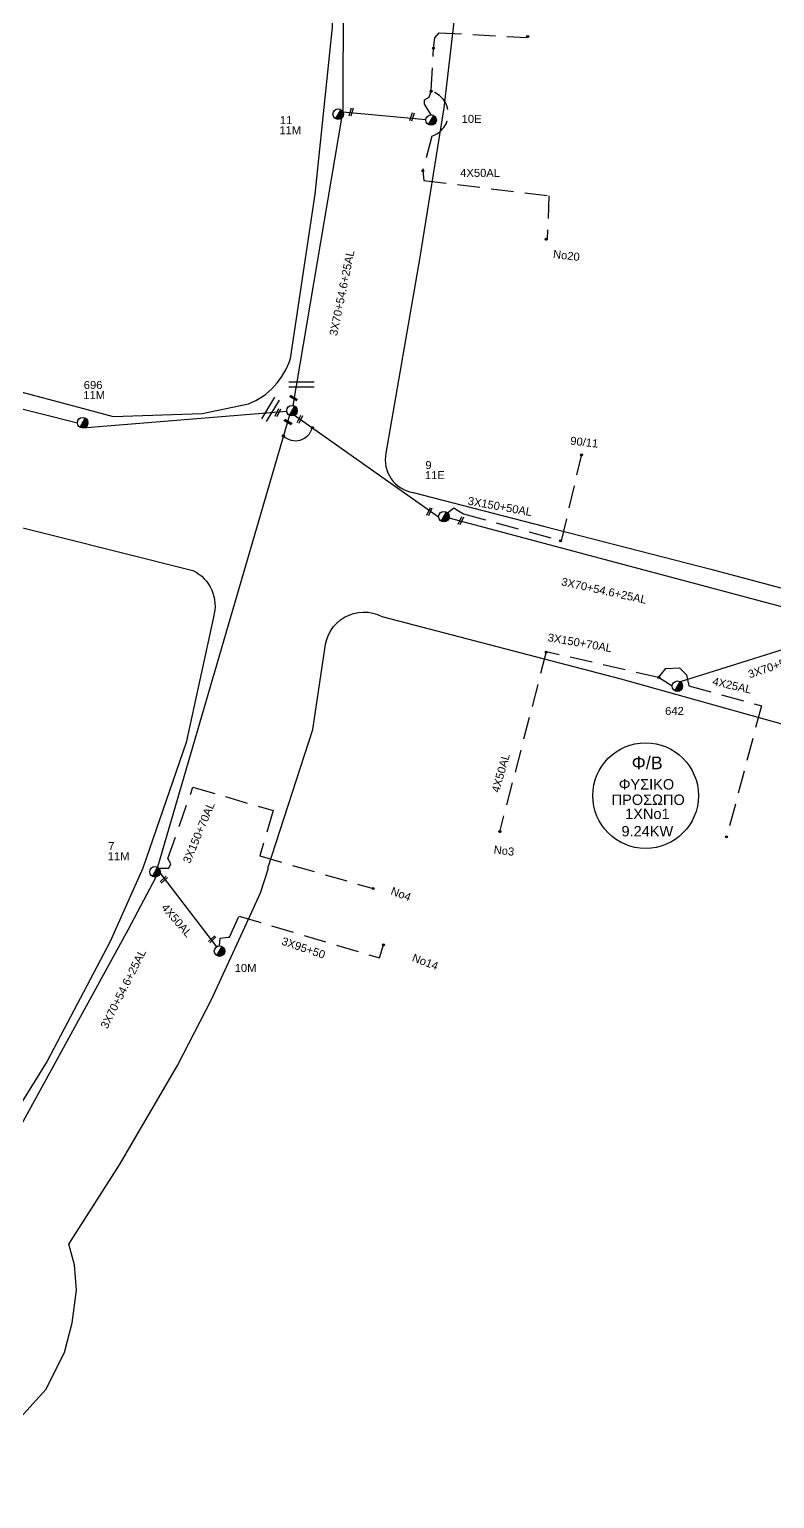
# Model space of a CAD drawing. Header units: millimetres. Extents: x 951 to 2109, y 727 to 2273.
# Drawn here: x 1665.7 to 1749.5, y 967.6 to 1132.7 of the extents above; entities that cross this region are included whole.
import ezdxf
from ezdxf.enums import TextEntityAlignment as Align

# ---------------------------------------------------------------- set-up
doc = ezdxf.new("R2010")
doc.units = ezdxf.units.MM
doc.linetypes.add('DASHED', pattern=[19.05, 12.7, -6.35])
for name, color, linetype in [('Άγνωστα', 7, 'Continuous'), ('Γέφυρες Εναέριου Δικτύου', 7, 'Continuous'), ('Γυμνά εναέρια ΧΤ (3Φ)   4x50AL', 7, 'Continuous'), ('Επιγραφές - Σχήματα', 7, 'Continuous'), ('Καλώδια ΧΤ   3x150+50AL', 7, 'DASHED'), ('Καλώδια ΧΤ   3x150+70AL', 7, 'DASHED'), ('Μηχανική τομή', 7, 'Continuous'), ('Στύλος ΦΜ', 7, 'Continuous'), ('Στύλος ΦΜ @ 1', 7, 'Continuous'), ('Συνδέσεις', 7, 'Continuous'), ('Συνεστραμμένα ΧΤ   3x70+54.6+25 AL', 7, 'SYN_LINE'), ('Τομή', 7, 'Continuous'), ('Υπόβαθρο ΔΕΗ', 7, 'Continuous'), ('Υπόγεια καλώδια Παροχών ΧΤ   4x25', 7, 'DASHED'), ('Υπόγεια καλώδια Παροχών ΧΤ   4x50AL', 7, 'DASHED')]:
    doc.layers.add(name, color=color, linetype=linetype)
doc.styles.add('ar', font='arial.ttf')
doc.styles.get("Standard").update_dxf_attribs({"font": 'arial.ttf'})
doc.linetypes.add('SYN_LINE', pattern='A,0.5,-0.0001,["/\\/\\/\\/",Standard,S=0.1,R=0,X=0,Y=-0.05],-0.25', length=0.7501)

# ---------------------------------------------------------------- blocks, each defined once
blk = doc.blocks.new('ΥΠΑΡΧΩΝ ΤΣΙΜΕΝΤΕΝΙΟΣ ΣΤΥΛΟΣ')
at = {"layer": 'Στύλος ΦΜ'}
blk.add_hatch(color=7, dxfattribs=at).paths.add_polyline_path([(-1.29, -2.28, 0.574793), (2.62, 0, 0.268822), (1.3, 2.27)])
at = {"layer": 'Στύλος ΦΜ', "color": 7}
blk.add_line((-1.29, -2.28), (1.3, 2.27), dxfattribs=at)
blk.add_circle((0, 0), 2.62, dxfattribs=at)
at = {"layer": 'Στύλος ΦΜ', "flags": 4}
for tag, p in [('ΑΡΙΘΜΟΣ', (-4.68, 8.05)), ('ΤΥΠΟΣ', (-4.91, 3.03))]:
    blk.add_attdef(tag, p, '', height=4, dxfattribs=at)
blk = doc.blocks.new('ΜΗΧΑΝΙΚΗ ΤΟΜΗ')
at = {"layer": 'Μηχανική τομή', "ltscale": 40}
for p, q in [((-1.89, 0.78), (1.89, 0.78)), ((1.89, 0), (-1.89, 0))]:
    blk.add_line(p, q, dxfattribs=at)
blk = doc.blocks.new('_ΣΥΝΔΕΣΗ')
at = {"layer": 'Συνδέσεις', "linetype": 'SYN_LINE', "ltscale": 40}
blk.add_hatch(color=256, dxfattribs=at).paths.add_polyline_path([(0.5, -0.01, 1), (-0.5, -0.01, 1)])
at = {"layer": 'Συνδέσεις'}
blk.add_circle((0, -0.01), 0.5, dxfattribs=at)
blk = doc.blocks.new('ΤΟΜΗ')
at = {"layer": 'Τομή', "ltscale": 40}
for p, q in [((-5.68, 0), (5.68, 0)), ((5.68, -2.33), (-5.68, -2.33))]:
    blk.add_line(p, q, dxfattribs=at)

msp = doc.modelspace()

# ---------------------------------------------------------------- linework, layer by layer
at = {"layer": 'Άγνωστα', "color": 6, "linetype": 'DASHED', "ltscale": 0.2}
msp.add_lwpolyline([(1687.111, 1029.696), (1687.167, 1030.572), (1688.072, 1030.667), (1688.224, 1030.683), (1689.298, 1033.047), (1705.092, 1028.331), (1705.531, 1029.802)], dxfattribs=at)
at = {"layer": 'Γέφυρες Εναέριου Δικτύου'}
msp.add_lwpolyline([(1694.276, 1087.019, 0.5683736), (1697.538, 1087.951, 1.2992691)], format="xyb", dxfattribs=at)
at = {"layer": 'Γυμνά εναέρια ΧΤ (3Φ)   4x50AL', "color": 6}
msp.add_lwpolyline([(1680.29, 1038.044), (1686.754, 1029.575)], dxfattribs=at)
at = {"layer": 'Επιγραφές - Σχήματα', "color": 202}
msp.add_circle((1734.991, 1046.585), 5.936, dxfattribs=at)
at = {"layer": 'Καλώδια ΧΤ   3x150+50AL', "color": 6, "ltscale": 0.2}
for points in [[(1725.546, 1075.228), (1727.769, 1084.775)], [(1712.74, 1078.362), (1713.444, 1078.956), (1713.961, 1078.595), (1714.541, 1078.251), (1725.546, 1075.228)]]:
    msp.add_lwpolyline(points, dxfattribs=at)
at = {"layer": 'Καλώδια ΧΤ   3x150+70AL', "color": 6, "ltscale": 0.2}
for points in [[(1736.425, 1059.881), (1723.826, 1062.757)], [(1737.977, 1058.886), (1736.425, 1059.881)], [(1680.42, 1038.413), (1681.414, 1038.412), (1681.626, 1038.926), (1681.307, 1039.51), (1684.123, 1047.544), (1693.137, 1044.898), (1691.641, 1039.801), (1691.641, 1039.801), (1704.371, 1036.134)]]:
    msp.add_lwpolyline(points, dxfattribs=at)
at = {"layer": 'Συνεστραμμένα ΧΤ   3x70+54.6+25 AL', "color": 27, "ltscale": 20}
for points in [[(1701.084, 1163.671), (1700.974, 1123.456)], [(1700.974, 1123.456), (1710.299, 1122.59)], [(1700.824, 1122.752), (1695.347, 1090.451)]]:
    msp.add_lwpolyline(points, dxfattribs=at)
at = {"layer": 'Συνεστραμμένα ΧΤ   3x70+54.6+25 AL', "color": 173, "ltscale": 20}
for points in [[(1645.712, 1094.889), (1671.134, 1088.513)], [(1671.723, 1087.924), (1694.661, 1089.821)]]:
    msp.add_lwpolyline(points, dxfattribs=at)
at = {"layer": 'Συνεστραμμένα ΧΤ   3x70+54.6+25 AL', "color": 6, "ltscale": 20}
for points in [[(1694.958, 1089.358), (1680.151, 1038.535)], [(1695.54, 1089.359), (1711.732, 1077.948)], [(1712.894, 1077.814), (1758.679, 1065.605)], [(1758.679, 1065.605), (1738.859, 1059.397)], [(1680.29, 1038.044), (1676.834, 1031.533), (1659.387, 999.727)]]:
    msp.add_lwpolyline(points, dxfattribs=at)
at = {"layer": 'Υπόβαθρο ΔΕΗ'}
for points in [[(1648.419, 1096.327), (1671.271, 1090.251), (1675.138, 1089.2), (1685.15, 1089.554), (1690.353, 1090.622, 0.2256217), (1695.075, 1095.73), (1697.869, 1114.196), (1699.809, 1132.971), (1700.151, 1150.309), (1699.413, 1165.331), (1697.311, 1178.384), (1695.66, 1190.628), (1691.284, 1208.769), (1683.782, 1229.864), (1679.238, 1238.547)], [(1713.644, 1135.197), (1712.319, 1123.928), (1709.597, 1106.887), (1705.806, 1085.072, 0.4319722), (1708.881, 1080.668), (1723.505, 1076.898), (1742.326, 1072.059), (1765.078, 1065.986), (1785.038, 1060.739), (1799.529, 1056.896, 0.2961577), (1803.849, 1060.427), (1813.223, 1083.003), (1819.427, 1103.051), (1822.554, 1116.452), (1826.774, 1140.956)], [(1652.891, 1079.743), (1684.112, 1071.901, -0.3691508), (1686.415, 1066.653), (1683.345, 1052.557), (1678.487, 1038.412)], [(1692.539, 1038.412), (1697.606, 1054.015), (1698.952, 1063.071, -0.5440936), (1705.362, 1066.731), (1732.223, 1059.716), (1752.289, 1054.085), (1792.115, 1043.538, -0.3614275), (1795.374, 1038.412), (1791.283, 1019.879), (1783.493, 993.519), (1778.455, 979.394), (1773.605, 965.945)]]:
    msp.add_lwpolyline(points, format="xyb", dxfattribs=at)
for points in [[(1678.487, 1038.412), (1674.802, 1030.187), (1667.726, 1016.746), (1658.718, 1002.217)], [(1664.733, 976.676), (1667.588, 979.822), (1669.686, 983.993), (1670.543, 987.299), (1671.033, 990.989), (1670.818, 993.818), (1670.166, 996.153), (1675.848, 1005.067), (1682.391, 1016.252), (1686.186, 1023.669), (1689.939, 1031.79), (1691.719, 1035.643), (1692.614, 1038.412)]]:
    msp.add_lwpolyline(points, dxfattribs=at)
at = {"layer": 'Υπόγεια καλώδια Παροχών ΧΤ   4x25', "color": 6, "ltscale": 0.2}
msp.add_lwpolyline([(1736.425, 1059.881), (1737.283, 1060.863), (1738.797, 1060.969), (1739.576, 1060.156), (1739.859, 1058.918), (1747.999, 1056.691), (1744.101, 1041.949)], dxfattribs=at)
at = {"layer": 'Υπόγεια καλώδια Παροχών ΧΤ   4x50AL', "color": 27, "ltscale": 0.2}
for points in [[(1711.158, 1130.628), (1711.317, 1131.768), (1711.782, 1132.357), (1721.731, 1131.816)], [(1710.885, 1125.882), (1711.157, 1130.738)], [(1710.885, 1123.125), (1710.155, 1124.324), (1710.139, 1124.806), (1710.67, 1125.128), (1710.885, 1125.77)], [(1709.967, 1116.935), (1709.967, 1116.823), (1710.073, 1115.759), (1724.133, 1114.021), (1723.933, 1109.131)]]:
    msp.add_lwpolyline(points, dxfattribs=at)
msp.add_lwpolyline([(1710.886, 1125.773, -0.7500899), (1710.96, 1120.737), (1709.967, 1116.935)], format="xyb", dxfattribs=at)
at = {"layer": 'Υπόγεια καλώδια Παροχών ΧΤ   4x50AL', "color": 6, "ltscale": 0.2}
msp.add_lwpolyline([(1723.826, 1062.757), (1718.603, 1042.647)], dxfattribs=at)

# ---------------------------------------------------------------- block references
at = {"layer": 'Μηχανική τομή'}
for p, xscale, yscale, zscale, rotation in [((1701.807, 1123.468), 0.2500000000000814, 0.2500000000000814, 0.2500000000000814, 252.5144801128289), ((1708.641, 1122.938), 0.2500000000000814, 0.2500000000000814, 0.2500000000000814, 252.5144801128289), ((1695.478, 1091.37), 0.2500000000000401, 0.2500000000000401, 0.2500000000000401, 149.2429036848399), ((1693.56, 1089.691), 0.2500000000000159, 0.2500000000000159, 0.2500000000000159, 244.4415097791925), ((1694.854, 1088.669), 0.2500000000000401, 0.2500000000000401, 0.2500000000000401, 149.2429036848399), ((1696.048, 1088.951), 0.2500000000000159, 0.2500000000000159, 0.2500000000000159, 244.4415097791925), ((1710.603, 1078.551), 0.2500000000000159, 0.2500000000000159, 0.2500000000000159, 244.4415097791925), ((1714.146, 1077.541), 0.2500000000000159, 0.2500000000000159, 0.2500000000000159, 244.4415097791925), ((1680.907, 1037.068), 0.2499999999999995, 0.2499999999999995, 0.2499999999999995, 43.16754470031696), ((1686.352, 1030.37), 0.2499999999999995, 0.2499999999999995, 0.2499999999999995, 43.16754470031696)]:
    msp.add_blockref('ΜΗΧΑΝΙΚΗ ΤΟΜΗ', p, dxfattribs=dict(at, xscale=xscale, yscale=yscale, zscale=zscale, rotation=rotation))
at = {"layer": 'Στύλος ΦΜ @ 1', "ltscale": 40}
ref = msp.add_blockref('ΥΠΑΡΧΩΝ ΤΣΙΜΕΝΤΕΝΙΟΣ ΣΤΥΛΟΣ', (1700.443, 1123.201), dxfattribs=dict(at, xscale=0.2249999999999091, yscale=0.2249999999999091, zscale=0.2249999999999091))
ref.add_attrib('ΤΥΠΟΣ', '11M', (1693.834, 1120.946), dxfattribs={"layer": 'Στύλος ΦΜ', "height": 0.9, "flags": 4})
ref.add_attrib('ΑΡΙΘΜΟΣ', '11', (1693.888, 1122.077), dxfattribs={"layer": 'Στύλος ΦΜ', "height": 0.9, "flags": 4})
ref = msp.add_blockref('ΥΠΑΡΧΩΝ ΤΣΙΜΕΝΤΕΝΙΟΣ ΣΤΥΛΟΣ', (1710.885, 1122.536), dxfattribs=dict(at, xscale=0.2249999999999091, yscale=0.2249999999999091, zscale=0.2249999999999091))
ref.add_attrib('ΤΥΠΟΣ', '^I10E', (1713.969, 1122.217), dxfattribs={"layer": 'Στύλος ΦΜ', "height": 0.9, "flags": 4})
ref = msp.add_blockref('ΥΠΑΡΧΩΝ ΤΣΙΜΕΝΤΕΝΙΟΣ ΣΤΥΛΟΣ', (1671.723, 1088.513), dxfattribs=dict(at, xscale=0.2249999999999091, yscale=0.2249999999999091, zscale=0.2249999999999091))
ref.add_attrib('ΤΥΠΟΣ', '11M', (1671.793, 1091.169), dxfattribs={"layer": 'Στύλος ΦΜ', "height": 0.9, "flags": 4})
ref.add_attrib('ΑΡΙΘΜΟΣ', '696', (1671.847, 1092.3), dxfattribs={"layer": 'Στύλος ΦΜ', "height": 0.9, "flags": 4})
at = {"layer": 'Στύλος ΦΜ @ 1', "ltscale": 40, "xscale": 0.2249999999999091, "yscale": 0.2249999999999091, "zscale": 0.2249999999999091}
msp.add_blockref('ΥΠΑΡΧΩΝ ΤΣΙΜΕΝΤΕΝΙΟΣ ΣΤΥΛΟΣ', (1695.248, 1089.87), dxfattribs=at)
at = {"layer": 'Στύλος ΦΜ @ 1', "ltscale": 40}
ref = msp.add_blockref('ΥΠΑΡΧΩΝ ΤΣΙΜΕΝΤΕΝΙΟΣ ΣΤΥΛΟΣ', (1712.321, 1077.948), dxfattribs=dict(at, xscale=0.2249999999999091, yscale=0.2249999999999091, zscale=0.2249999999999091))
ref.add_attrib('ΤΥΠΟΣ', '11E', (1710.187, 1082.166), dxfattribs={"layer": 'Στύλος ΦΜ', "height": 0.9, "flags": 4})
ref.add_attrib('ΑΡΙΘΜΟΣ', '9', (1710.24, 1083.297), dxfattribs={"layer": 'Στύλος ΦΜ', "height": 0.9, "flags": 4})
ref = msp.add_blockref('ΥΠΑΡΧΩΝ ΤΣΙΜΕΝΤΕΝΙΟΣ ΣΤΥΛΟΣ', (1738.566, 1058.886), dxfattribs=dict(at, xscale=0.2249999999999091, yscale=0.2249999999999091, zscale=0.2249999999999091))
ref.add_attrib('ΤΥΠΟΣ', '642', (1737.186, 1055.656), dxfattribs={"layer": 'Στύλος ΦΜ', "height": 0.9, "flags": 4})
ref = msp.add_blockref('ΥΠΑΡΧΩΝ ΤΣΙΜΕΝΤΕΝΙΟΣ ΣΤΥΛΟΣ', (1679.858, 1038.024), dxfattribs=dict(at, xscale=0.2249999999999091, yscale=0.2249999999999091, zscale=0.2249999999999091))
ref.add_attrib('ΤΥΠΟΣ', '11M', (1674.542, 1039.327), dxfattribs={"layer": 'Στύλος ΦΜ', "height": 0.9, "flags": 4})
ref.add_attrib('ΑΡΙΘΜΟΣ', '7', (1674.595, 1040.458), dxfattribs={"layer": 'Στύλος ΦΜ', "height": 0.9, "flags": 4})
ref = msp.add_blockref('ΥΠΑΡΧΩΝ ΤΣΙΜΕΝΤΕΝΙΟΣ ΣΤΥΛΟΣ', (1687.111, 1029.107), dxfattribs=dict(at, xscale=0.2249999999999091, yscale=0.2249999999999091, zscale=0.2249999999999091))
ref.add_attrib('ΤΥΠΟΣ', '10M', (1688.812, 1026.762), dxfattribs={"layer": 'Στύλος ΦΜ', "height": 0.9, "flags": 4})
at = {"layer": 'Συνδέσεις', "xscale": 0.2249999999999091, "yscale": 0.2249999999999091, "zscale": 0.2249999999999091}
for p in [(1721.738, 1131.931), (1711.158, 1130.628), (1709.967, 1116.826), (1723.821, 1109.134), (1694.277, 1087.022), (1697.539, 1087.953), (1727.796, 1084.887), (1725.434, 1075.23), (1723.821, 1062.723), (1736.473, 1059.882), (1718.603, 1042.538), (1744.089, 1041.942), (1704.372, 1036.137), (1705.532, 1029.804)]:
    msp.add_blockref('_ΣΥΝΔΕΣΗ', p, dxfattribs=at)
at = {"layer": 'Τομή', "xscale": 0.25, "yscale": 0.25, "zscale": 0.25}
msp.add_blockref('ΤΟΜΗ', (1696.33, 1093.107), dxfattribs=at)
at = {"layer": 'Τομή', "xscale": 0.2499999999999736, "yscale": 0.2499999999999736, "zscale": 0.2499999999999736, "rotation": 58.62202652958768}
msp.add_blockref('ΤΟΜΗ', (1692.589, 1090.153), dxfattribs=at)
at = {"layer": 'Υπόγεια καλώδια Παροχών ΧΤ   4x50AL', "color": 27, "ltscale": 0.2, "xscale": 0.2249999999999091, "yscale": 0.2249999999999091, "zscale": 0.2249999999999091}
msp.add_blockref('_ΣΥΝΔΕΣΗ', (1710.886, 1125.773), dxfattribs=at)

# ---------------------------------------------------------------- texts
at = {"layer": 'Γυμνά εναέρια ΧΤ (3Φ)   4x50AL', "color": 7, "insert": (1681.186, 1034.549), "char_height": 0.9, "width": 84.18588, "attachment_point": 1, "rotation": 310.90664}
msp.add_mtext('4X50AL', dxfattribs=at)
at = {"layer": 'Επιγραφές - Σχήματα', "color": 1, "style": 'ar'}
for s, height, p in [('Φ/Β', 1.43, (1735.163, 1050.297)), ('ΦΥΣΙΚΟ ', 1.17, (1735.321, 1047.855)), ('1ΧNo1', 1.17, (1735.191, 1044.532)), ('9.24KW', 1.17, (1735.188, 1042.59))]:
    msp.add_text(s, height=height, dxfattribs=at).set_placement(p, align=Align.MIDDLE)
at = {"layer": 'Επιγραφές - Σχήματα', "color": 7, "char_height": 0.9, "width": 84.18588, "attachment_point": 1, "rotation": 353.42768}
for s, insert in [('No20', (1724.65, 1107.932)), ('90/11', (1726.587, 1086.956)), ('No3', (1717.982, 1040.979))]:
    msp.add_mtext(s, dxfattribs=dict(at, insert=insert))
at = {"layer": 'Επιγραφές - Σχήματα', "color": 1, "insert": (1731.169, 1046.71), "char_height": 1.17, "width": 8.42268, "attachment_point": 1}
msp.add_mtext('ΠΡΟΣΩΠΟ', dxfattribs=at)
at = {"layer": 'Επιγραφές - Σχήματα', "char_height": 0.9, "attachment_point": 1}
for s, insert, rotation in [('No4', (1706.577, 1036.355), 339.44699), ('3X95+50', (1694.29, 1030.714), 341.23813), ('No14', (1708.978, 1028.853), 339.44699)]:
    msp.add_mtext_dynamic_manual_height_columns(s, width=11.38328, gutter_width=12.5, heights=[1.708], dxfattribs=dict(at, insert=insert, rotation=rotation))
at = {"layer": 'Καλώδια ΧΤ   3x150+50AL', "color": 7, "insert": (1715.113, 1080.195), "char_height": 0.9, "width": 84.18588, "attachment_point": 1, "rotation": 349.71989}
msp.add_mtext('3X150+50AL', dxfattribs=at)
at = {"layer": 'Καλώδια ΧΤ   3x150+70AL', "color": 7, "char_height": 0.9, "width": 84.18588, "attachment_point": 1}
for insert, rotation in [((1724.092, 1064.843), 350.10788), ((1682.949, 1039.234), 67.29371)]:
    msp.add_mtext('3X150+70AL', dxfattribs=dict(at, insert=insert, rotation=rotation))
at = {"layer": 'Συνεστραμμένα ΧΤ   3x70+54.6+25 AL', "color": 7, "char_height": 0.9, "width": 84.18588, "attachment_point": 1}
for insert, rotation in [((1699.43, 1098.403), 78.41356), ((1725.644, 1071.115), 347.62893), ((1746.398, 1060.611), 18.66185), ((1673.68, 1020.689), 63.25392)]:
    msp.add_mtext('3X70+54.6+25AL', dxfattribs=dict(at, insert=insert, rotation=rotation))
at = {"layer": 'Υπόγεια καλώδια Παροχών ΧΤ   4x25', "color": 7, "insert": (1742.633, 1059.923), "char_height": 0.9, "width": 84.18588, "attachment_point": 1, "rotation": 347.06403}
msp.add_mtext('4X25AL', dxfattribs=at)
at = {"layer": 'Υπόγεια καλώδια Παροχών ΧΤ   4x50AL', "color": 7, "insert": (1714.154, 1117.052), "char_height": 0.9, "width": 84.18588, "attachment_point": 1}
msp.add_mtext('4X50AL', dxfattribs=at)
at = {"layer": 'Υπόγεια καλώδια Παροχών ΧΤ   4x50AL', "color": 7, "insert": (1717.658, 1047.106), "char_height": 0.9, "width": 84.18588, "attachment_point": 1, "rotation": 74.16121}
msp.add_mtext('4X50AL', dxfattribs=at)

doc.saveas('drawing.dxf')
